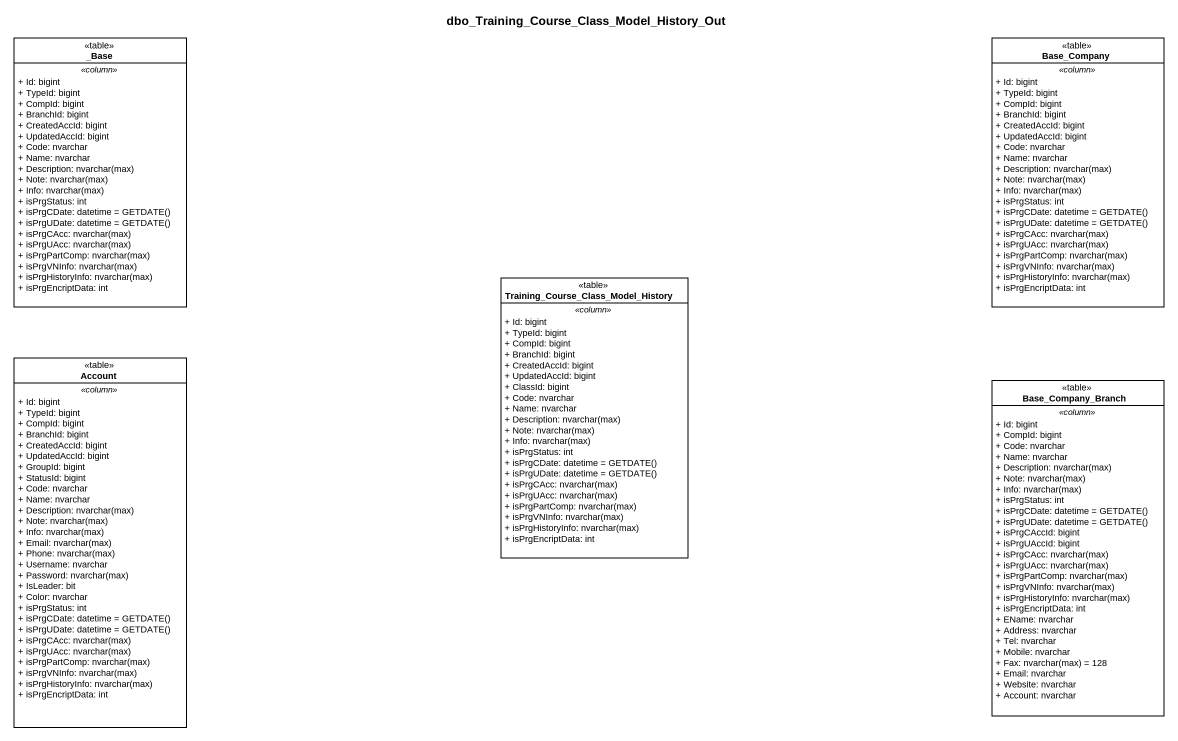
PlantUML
@startuml
title dbo_Training_Course_Class_Model_History_Out
hide circle
hide empty members
skinparam classAttributeIconSize 0
class "_Base" as Base <<table>> {
  .. <<column>> ..
  + Id: bigint
  + TypeId: bigint
  + CompId: bigint
  + BranchId: bigint
  + CreatedAccId: bigint
  + UpdatedAccId: bigint
  + Code: nvarchar
  + Name: nvarchar
  {field} + Description: nvarchar(max)
  {field} + Note: nvarchar(max)
  {field} + Info: nvarchar(max)
  + isPrgStatus: int
  {field} + isPrgCDate: datetime = GETDATE()
  {field} + isPrgUDate: datetime = GETDATE()
  {field} + isPrgCAcc: nvarchar(max)
  {field} + isPrgUAcc: nvarchar(max)
  {field} + isPrgPartComp: nvarchar(max)
  {field} + isPrgVNInfo: nvarchar(max)
  {field} + isPrgHistoryInfo: nvarchar(max)
  + isPrgEncriptData: int
}
class Base_Company <<table>> {
  .. <<column>> ..
  + Id: bigint
  + TypeId: bigint
  + CompId: bigint
  + BranchId: bigint
  + CreatedAccId: bigint
  + UpdatedAccId: bigint
  + Code: nvarchar
  + Name: nvarchar
  {field} + Description: nvarchar(max)
  {field} + Note: nvarchar(max)
  {field} + Info: nvarchar(max)
  + isPrgStatus: int
  {field} + isPrgCDate: datetime = GETDATE()
  {field} + isPrgUDate: datetime = GETDATE()
  {field} + isPrgCAcc: nvarchar(max)
  {field} + isPrgUAcc: nvarchar(max)
  {field} + isPrgPartComp: nvarchar(max)
  {field} + isPrgVNInfo: nvarchar(max)
  {field} + isPrgHistoryInfo: nvarchar(max)
  + isPrgEncriptData: int
}
class "Training_Course_Class_Model_History" as Training_Course_Class_Model <<table>> {
  .. <<column>> ..
  + Id: bigint
  + TypeId: bigint
  + CompId: bigint
  + BranchId: bigint
  + CreatedAccId: bigint
  + UpdatedAccId: bigint
  + ClassId: bigint
  + Code: nvarchar
  + Name: nvarchar
  {field} + Description: nvarchar(max)
  {field} + Note: nvarchar(max)
  {field} + Info: nvarchar(max)
  + isPrgStatus: int
  {field} + isPrgCDate: datetime = GETDATE()
  {field} + isPrgUDate: datetime = GETDATE()
  {field} + isPrgCAcc: nvarchar(max)
  {field} + isPrgUAcc: nvarchar(max)
  {field} + isPrgPartComp: nvarchar(max)
  {field} + isPrgVNInfo: nvarchar(max)
  {field} + isPrgHistoryInfo: nvarchar(max)
  + isPrgEncriptData: int
}
class Account <<table>> {
  .. <<column>> ..
  + Id: bigint
  + TypeId: bigint
  + CompId: bigint
  + BranchId: bigint
  + CreatedAccId: bigint
  + UpdatedAccId: bigint
  + GroupId: bigint
  + StatusId: bigint
  + Code: nvarchar
  + Name: nvarchar
  {field} + Description: nvarchar(max)
  {field} + Note: nvarchar(max)
  {field} + Info: nvarchar(max)
  {field} + Email: nvarchar(max)
  {field} + Phone: nvarchar(max)
  + Username: nvarchar
  {field} + Password: nvarchar(max)
  + IsLeader: bit
  + Color: nvarchar
  + isPrgStatus: int
  {field} + isPrgCDate: datetime = GETDATE()
  {field} + isPrgUDate: datetime = GETDATE()
  {field} + isPrgCAcc: nvarchar(max)
  {field} + isPrgUAcc: nvarchar(max)
  {field} + isPrgPartComp: nvarchar(max)
  {field} + isPrgVNInfo: nvarchar(max)
  {field} + isPrgHistoryInfo: nvarchar(max)
  + isPrgEncriptData: int
}
class Base_Company_Branch <<table>> {
  .. <<column>> ..
  + Id: bigint
  + CompId: bigint
  + Code: nvarchar
  + Name: nvarchar
  {field} + Description: nvarchar(max)
  {field} + Note: nvarchar(max)
  {field} + Info: nvarchar(max)
  + isPrgStatus: int
  {field} + isPrgCDate: datetime = GETDATE()
  {field} + isPrgUDate: datetime = GETDATE()
  + isPrgCAccId: bigint
  + isPrgUAccId: bigint
  {field} + isPrgCAcc: nvarchar(max)
  {field} + isPrgUAcc: nvarchar(max)
  {field} + isPrgPartComp: nvarchar(max)
  {field} + isPrgVNInfo: nvarchar(max)
  {field} + isPrgHistoryInfo: nvarchar(max)
  + isPrgEncriptData: int
  + EName: nvarchar
  + Address: nvarchar
  + Tel: nvarchar
  + Mobile: nvarchar
  {field} + Fax: nvarchar(max) = 128
  + Email: nvarchar
  + Website: nvarchar
  + Account: nvarchar
}
@enduml
